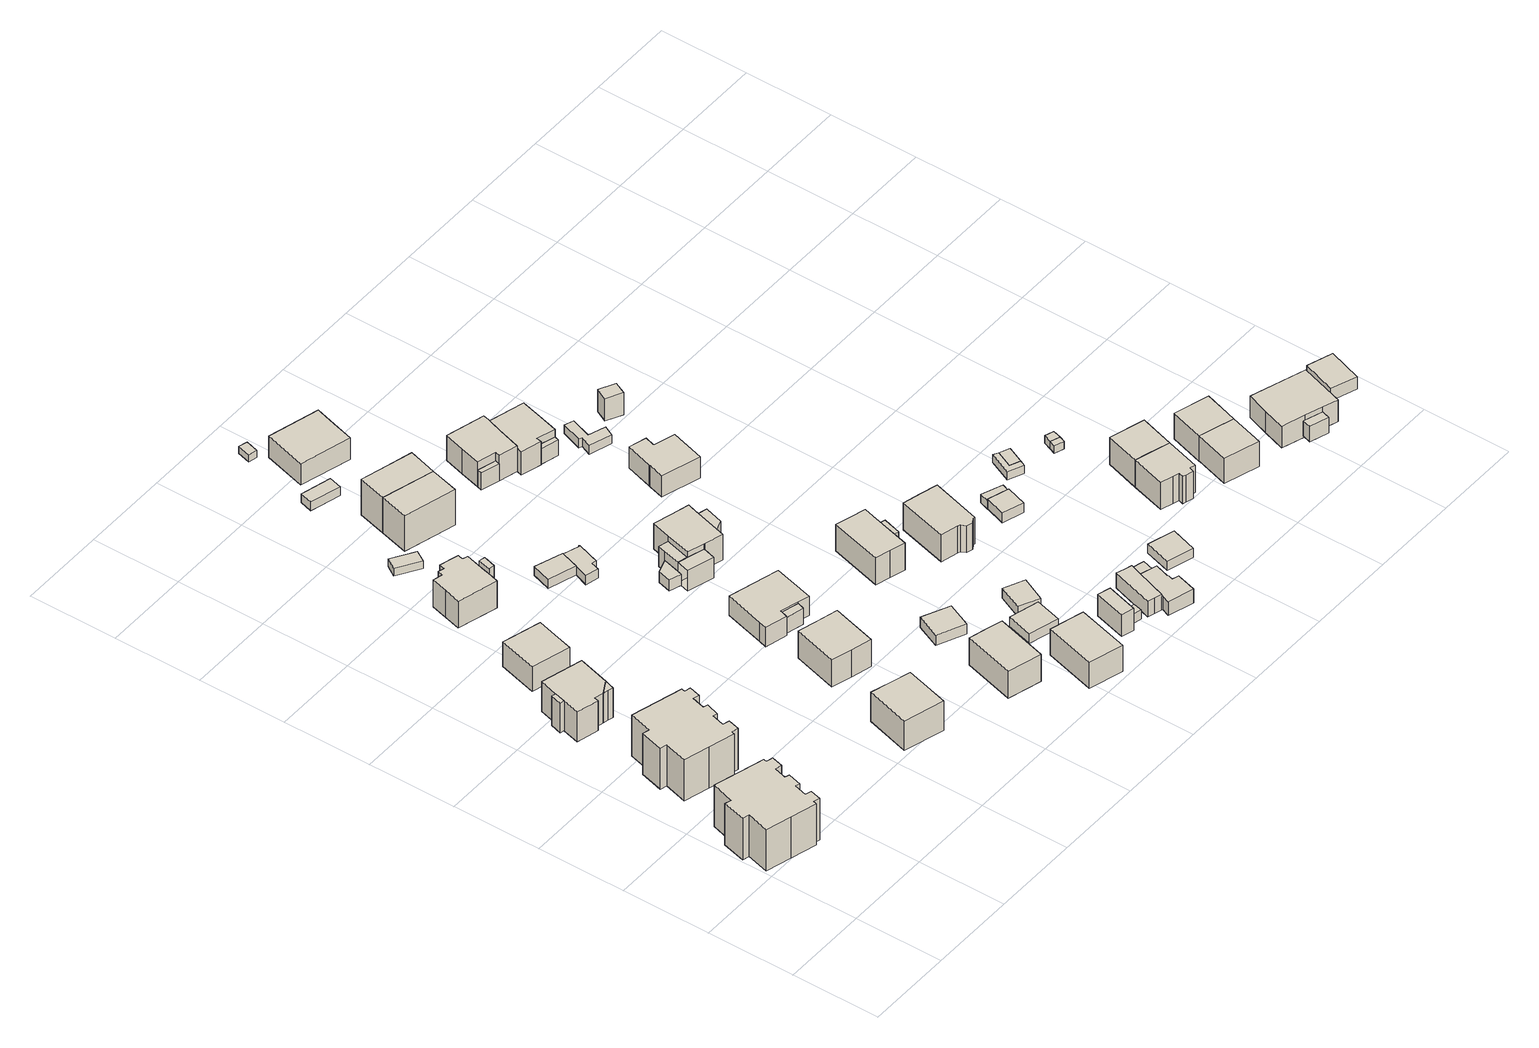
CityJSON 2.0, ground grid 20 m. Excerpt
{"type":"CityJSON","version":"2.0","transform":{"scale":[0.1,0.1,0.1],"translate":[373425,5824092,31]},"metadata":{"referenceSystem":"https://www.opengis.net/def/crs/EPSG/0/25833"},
"CityObjects":{
"building1":{"type":"Building","attributes":{"Gemeindeschluessel":"11000005","BezugspunktDach":"2200","function":"31001_1010","measuredHeight":12.79,"storeysAboveGround":2},"address":[{"country":"Germany","locality":"Berlin","thoroughfareNumber":"22","thoroughfareName":"Hamburger Straße"}],"geometry":[{"type":"Solid","lod":"1","boundaries":[[[[0,1,2,3,4,5,6,7,8,9,10,11,12,13,14,15,16,17,18,19,20,21]],[[22,23,24,25,26,27,28,29,30,31,32,33,34,35,36,37,38,39,40,41,42,43]],[[22,43,21,20]],[[23,22,20,19]],[[24,23,19,18]],[[25,24,18,17]],[[26,25,17,16]],[[27,26,16,15]],[[28,27,15,14]],[[29,28,14,13]],[[30,29,13,12]],[[31,30,12,11]],[[32,31,11,10]],[[33,32,10,9]],[[34,33,9,8]],[[35,34,8,7]],[[36,35,7,6]],[[37,36,6,5]],[[38,37,5,4]],[[39,38,4,3]],[[40,39,3,2]],[[41,40,2,1]],[[42,41,1,0]],[[43,42,0,21]]]]}]},
"building2":{"type":"Building","attributes":{"Gemeindeschluessel":"11000005","BezugspunktDach":"2200","function":"51009_1610","measuredHeight":7.51,"storeysAboveGround":0},"address":[{"country":"Germany","locality":"Berlin"}],"geometry":[{"type":"Solid","lod":"1","boundaries":[[[[44,45,46,47]],[[48,49,50,51]],[[48,51,47,46]],[[49,48,46,45]],[[50,49,45,44]],[[51,50,44,47]]]]}]},
"building3":{"type":"Building","attributes":{"Gemeindeschluessel":"11000005","BezugspunktDach":"2200","function":"31001_1010","measuredHeight":12.53,"storeysAboveGround":2},"address":[{"country":"Germany","locality":"Berlin","thoroughfareNumber":"24","thoroughfareName":"Hamburger Straße"}],"geometry":[{"type":"Solid","lod":"1","boundaries":[[[[52,53,54,55,56,57,58,59,60,61,62,63,64,65,66,67,68,69,70,71,72,73]],[[74,75,76,77,78,79,80,81,82,83,84,85,86,87,88,89,90,91,92,93,94,95]],[[74,95,73,72]],[[75,74,72,71]],[[76,75,71,70]],[[77,76,70,69]],[[78,77,69,68]],[[79,78,68,67]],[[80,79,67,66]],[[81,80,66,65]],[[82,81,65,64]],[[83,82,64,63]],[[84,83,63,62]],[[85,84,62,61]],[[86,85,61,60]],[[87,86,60,59]],[[88,87,59,58]],[[89,88,58,57]],[[90,89,57,56]],[[91,90,56,55]],[[92,91,55,54]],[[93,92,54,53]],[[94,93,53,52]],[[95,94,52,73]]]]}]},
"building4":{"type":"Building","attributes":{"Gemeindeschluessel":"11000005","BezugspunktDach":"2200","function":"31001_1010","measuredHeight":7.57,"storeysAboveGround":1},"address":[{"country":"Germany","locality":"Berlin","thoroughfareNumber":"26","thoroughfareName":"Hamburger Straße"}],"geometry":[{"type":"Solid","lod":"1","boundaries":[[[[96,97,98,99,100,101,45,44,102]],[[103,104,105,106,107,108,109,110,111]],[[103,111,102,44]],[[104,103,44,45]],[[105,104,45,101]],[[106,105,101,100]],[[107,106,100,99]],[[108,107,99,98]],[[109,108,98,97]],[[110,109,97,96]],[[111,110,96,102]]]]}]},
"building5":{"type":"Building","attributes":{"Gemeindeschluessel":"11000005","BezugspunktDach":"2200","function":"51009_1610","measuredHeight":7.44,"storeysAboveGround":0},"address":[{"country":"Germany","locality":"Berlin"}],"geometry":[{"type":"Solid","lod":"1","boundaries":[[[[112,113,114,99,98]],[[115,116,117,118,119]],[[115,119,98,99]],[[116,115,99,114]],[[117,116,114,113]],[[118,117,113,112]],[[119,118,112,98]]]]}]},
"building6":{"type":"Building","attributes":{"Gemeindeschluessel":"11000005","BezugspunktDach":"2200","function":"31001_1010","measuredHeight":7.22,"storeysAboveGround":1},"address":[{"country":"Germany","locality":"Berlin","thoroughfareNumber":"28","thoroughfareName":"Hamburger Straße"}],"geometry":[{"type":"Solid","lod":"1","boundaries":[[[[120,121,122,123,124]],[[125,126,127,128,129]],[[125,129,124,123]],[[126,125,123,122]],[[127,126,122,121]],[[128,127,121,120]],[[129,128,120,124]]]]}]},
"building7":{"type":"Building","attributes":{"Gemeindeschluessel":"11000005","BezugspunktDach":"2200","function":"31001_1010","measuredHeight":8.99,"storeysAboveGround":1},"address":[{"country":"Germany","locality":"Berlin","thoroughfareNumber":"24A","thoroughfareName":"Hamburger Straße"}],"geometry":[{"type":"Solid","lod":"1","boundaries":[[[[130,131,132,133,134]],[[135,136,137,138,139]],[[135,139,134,133]],[[136,135,133,132]],[[137,136,132,131]],[[138,137,131,130]],[[139,138,130,134]]]]}]},
"building8":{"type":"Building","attributes":{"Gemeindeschluessel":"11000005","BezugspunktDach":"2200","function":"31001_1010","measuredHeight":9.66,"storeysAboveGround":1},"address":[{"country":"Germany","locality":"Berlin","thoroughfareNumber":"28A","thoroughfareName":"Hamburger Straße"}],"geometry":[{"type":"Solid","lod":"1","boundaries":[[[[140,141,142,143,144,145,146,147,148,149,150,151,152,153]],[[154,155,156,157,158,159,160,161,162,163,164,165,166,167]],[[154,167,153,152]],[[155,154,152,151]],[[156,155,151,150]],[[157,156,150,149]],[[158,157,149,148]],[[159,158,148,147]],[[160,159,147,146]],[[161,160,146,145]],[[162,161,145,144]],[[163,162,144,143]],[[164,163,143,142]],[[165,164,142,141]],[[166,165,141,140]],[[167,166,140,153]]]]}]},
"building9":{"type":"Building","attributes":{"Gemeindeschluessel":"11000005","BezugspunktDach":"2200","function":"51009_1610","measuredHeight":3,"storeysAboveGround":0},"address":[{"country":"Germany","locality":"Berlin"}],"geometry":[{"type":"Solid","lod":"1","boundaries":[[[[168,169,170,171]],[[172,173,174,175]],[[172,175,171,170]],[[173,172,170,169]],[[174,173,169,168]],[[175,174,168,171]]]]}]},
"building10":{"type":"Building","attributes":{"Gemeindeschluessel":"11000005","BezugspunktDach":"2200","function":"51009_1610","measuredHeight":8.08,"storeysAboveGround":0},"address":[{"country":"Germany","locality":"Berlin"}],"geometry":[{"type":"Solid","lod":"1","boundaries":[[[[176,177,178,179]],[[163,180,181,165]],[[163,165,179,178]],[[180,163,178,177]],[[181,180,177,176]],[[165,181,176,179]]]]}]},
"building11":{"type":"Building","attributes":{"Gemeindeschluessel":"11000005","BezugspunktDach":"2200","function":"31001_2463","measuredHeight":1.91,"storeysAboveGround":1},"address":[{"country":"Germany","locality":"Berlin","thoroughfareNumber":"30 (1)","thoroughfareName":"Hamburger Straße"}],"geometry":[{"type":"Solid","lod":"1","boundaries":[[[[182,183,184,185]],[[186,187,188,189]],[[186,189,185,184]],[[187,186,184,183]],[[188,187,183,182]],[[189,188,182,185]]]]}]},
"building12":{"type":"Building","attributes":{"Gemeindeschluessel":"11000005","BezugspunktDach":"2200","function":"31001_1010","measuredHeight":8.58,"storeysAboveGround":1},"address":[{"country":"Germany","locality":"Berlin","thoroughfareNumber":"24B","thoroughfareName":"Hamburger Straße"}],"geometry":[{"type":"Solid","lod":"1","boundaries":[[[[190,191,192,193,194,195]],[[196,197,198,199,200,201]],[[196,201,195,194]],[[197,196,194,193]],[[198,197,193,192]],[[199,198,192,191]],[[200,199,191,190]],[[201,200,190,195]]]]}]},
"building13":{"type":"Building","attributes":{"Gemeindeschluessel":"11000005","BezugspunktDach":"2200","function":"31001_2463","measuredHeight":2.34,"storeysAboveGround":1},"address":[{"country":"Germany","locality":"Berlin","thoroughfareNumber":"28A (1)","thoroughfareName":"Hamburger Straße"}],"geometry":[{"type":"Solid","lod":"1","boundaries":[[[[202,203,204,205,206]],[[207,208,209,210,211]],[[207,211,206,205]],[[208,207,205,204]],[[209,208,204,203]],[[210,209,203,202]],[[211,210,202,206]]]]}]},
"building14":{"type":"Building","attributes":{"Gemeindeschluessel":"11000005","BezugspunktDach":"2200","function":"51009_1610","measuredHeight":4.01,"storeysAboveGround":0},"address":[{"country":"Germany","locality":"Berlin"}],"geometry":[{"type":"Solid","lod":"1","boundaries":[[[[212,213,214,215,216,217]],[[218,219,220,221,222,223]],[[218,223,217,216]],[[219,218,216,215]],[[220,219,215,214]],[[221,220,214,213]],[[222,221,213,212]],[[223,222,212,217]]]]}]},
"building15":{"type":"Building","attributes":{"Gemeindeschluessel":"11000005","BezugspunktDach":"2200","function":"31001_1010","measuredHeight":6.61,"storeysAboveGround":1},"address":[{"country":"Germany","locality":"Berlin","thoroughfareNumber":"26A","thoroughfareName":"Hamburger Straße"}],"geometry":[{"type":"Solid","lod":"1","boundaries":[[[[224,225,226,227,228,229,230,231,232]],[[233,234,235,236,237,238,239,240,241]],[[233,241,232,231]],[[234,233,231,230]],[[235,234,230,229]],[[236,235,229,228]],[[237,236,228,227]],[[238,237,227,226]],[[239,238,226,225]],[[240,239,225,224]],[[241,240,224,232]]]]}]},
"building16":{"type":"Building","attributes":{"Gemeindeschluessel":"11000005","BezugspunktDach":"2200","function":"31001_1010","measuredHeight":8.29,"storeysAboveGround":1},"address":[{"country":"Germany","locality":"Berlin","thoroughfareNumber":"36C","thoroughfareName":"Albrechtshofer Weg"}],"geometry":[{"type":"Solid","lod":"1","boundaries":[[[[242,243,244,245,246]],[[247,248,249,250,251]],[[247,251,246,245]],[[248,247,245,244]],[[249,248,244,243]],[[250,249,243,242]],[[251,250,242,246]]]]}]},
"building17":{"type":"Building","attributes":{"Gemeindeschluessel":"11000005","BezugspunktDach":"2200","function":"31001_2463","measuredHeight":2.38,"storeysAboveGround":1},"address":[{"country":"Germany","locality":"Berlin","thoroughfareNumber":"28B (1)","thoroughfareName":"Hamburger Straße"}],"geometry":[{"type":"Solid","lod":"1","boundaries":[[[[252,253,254,255,256,257,203,202,258]],[[210,209,259,260,261,262,263,264,265]],[[210,265,258,202]],[[209,210,202,203]],[[259,209,203,257]],[[260,259,257,256]],[[261,260,256,255]],[[262,261,255,254]],[[263,262,254,253]],[[264,263,253,252]],[[265,264,252,258]]]]}]},
"building18":{"type":"Building","attributes":{"Gemeindeschluessel":"11000005","BezugspunktDach":"2200","function":"31001_1010","measuredHeight":12.95,"storeysAboveGround":1},"address":[{"country":"Germany","locality":"Berlin","thoroughfareNumber":"30","thoroughfareName":"Hamburger Straße"}],"geometry":[{"type":"Solid","lod":"1","boundaries":[[[[266,267,268,269,270]],[[271,272,273,274,275]],[[271,275,270,269]],[[272,271,269,268]],[[273,272,268,267]],[[274,273,267,266]],[[275,274,266,270]]]]}]},
"building19":{"type":"Building","attributes":{"Gemeindeschluessel":"11000005","BezugspunktDach":"2200","function":"31001_2463","measuredHeight":2.3,"storeysAboveGround":1},"address":[{"country":"Germany","locality":"Berlin","thoroughfareNumber":"30A (1)","thoroughfareName":"Hamburger Straße"}],"geometry":[{"type":"Solid","lod":"1","boundaries":[[[[276,277,278,279]],[[280,281,282,283]],[[280,283,279,278]],[[281,280,278,277]],[[282,281,277,276]],[[283,282,276,279]]]]}]},
"building20":{"type":"Building","attributes":{"Gemeindeschluessel":"11000005","BezugspunktDach":"2200","function":"31001_1010","measuredHeight":12.94,"storeysAboveGround":1},"address":[{"country":"Germany","locality":"Berlin","thoroughfareNumber":"30A","thoroughfareName":"Hamburger Straße"}],"geometry":[{"type":"Solid","lod":"1","boundaries":[[[[267,284,285,286,269]],[[287,288,289,273,271]],[[287,271,269,286]],[[288,287,286,285]],[[289,288,285,284]],[[273,289,284,267]],[[271,273,267,269]]]]}]},
"building21":{"type":"Building","attributes":{"Gemeindeschluessel":"11000005","BezugspunktDach":"2200","function":"51009_1611","measuredHeight":2.53,"storeysAboveGround":0},"address":[{"country":"Germany","locality":"Berlin"}],"geometry":[{"type":"Solid","lod":"1","boundaries":[[[[290,291,292,293]],[[294,295,296,297]],[[294,297,293,292]],[[295,294,292,291]],[[296,295,291,290]],[[297,296,290,293]]]]}]},
"building22":{"type":"Building","attributes":{"Gemeindeschluessel":"11000005","BezugspunktDach":"2200","function":"31001_1010","measuredHeight":8.36,"storeysAboveGround":1},"address":[{"country":"Germany","locality":"Berlin","thoroughfareNumber":"36","thoroughfareName":"Albrechtshofer Weg"}],"geometry":[{"type":"Solid","lod":"1","boundaries":[[[[298,299,300,301,302]],[[303,304,305,306,307]],[[303,307,302,301]],[[304,303,301,300]],[[305,304,300,299]],[[306,305,299,298]],[[307,306,298,302]]]]}]},
"building23":{"type":"Building","attributes":{"Gemeindeschluessel":"11000005","BezugspunktDach":"2200","function":"31001_1000","measuredHeight":1.73,"storeysAboveGround":1},"address":[{"country":"Germany","locality":"Berlin","thoroughfareNumber":"32 (1)","thoroughfareName":"Hamburger Straße"}],"geometry":[{"type":"Solid","lod":"1","boundaries":[[[[308,309,310,311]],[[312,313,314,315]],[[312,315,311,310]],[[313,312,310,309]],[[314,313,309,308]],[[315,314,308,311]]]]}]},
"building24":{"type":"Building","attributes":{"Gemeindeschluessel":"11000005","function":"31001_1010"},"address":[{"country":"Germany","locality":"Berlin","thoroughfareNumber":"28B","thoroughfareName":"Hamburger Straße"}],"children":["building24-1","building24-2","building24-3","building24-4","building24-5"]},
"building24-1":{"type":"BuildingPart","attributes":{"BezugspunktDach":"2200","measuredHeight":7.76,"storeysAboveGround":1},"parents":["building24"],"geometry":[{"type":"MultiSurface","lod":"1","boundaries":[[[316,317,318,319,320,321,322,323,324,325]],[[326,327,328,329,330,331,332,333,334,335]],[[336,337,335,325,324]],[[327,326,324,323]],[[328,327,323,322]],[[329,328,322,321]],[[330,329,321,320]],[[338,339,330,320,319]],[[332,331,319,318]],[[333,332,318,317]],[[334,333,317,316]],[[340,341,334,316,325]],[[326,335,337,336]],[[331,330,339,338]],[[335,334,341,340]]]}]},
"building24-2":{"type":"BuildingPart","attributes":{"BezugspunktDach":"2200","measuredHeight":3.69,"storeysAboveGround":1},"parents":["building24"],"geometry":[{"type":"MultiSurface","lod":"1","boundaries":[[[342,343,344,345]],[[346,347,348,349]],[[346,349,345,344]],[[347,346,344,343]],[[347,350,351]],[[349,348,342,345]],[[343,352,350,347]],[[351,350,352,342,348]]]}]},
"building24-3":{"type":"BuildingPart","attributes":{"BezugspunktDach":"2200","measuredHeight":5.09,"storeysAboveGround":1},"parents":["building24"],"geometry":[{"type":"MultiSurface","lod":"1","boundaries":[[[337,336,353,354,355]],[[347,356,326,335,350]],[[343,352,355,354]],[[356,347,354,353]],[[326,356,353,336]],[[347,350,352,343]],[[335,326,336,337]],[[350,335,337,355]]]}]},
"building24-4":{"type":"BuildingPart","attributes":{"BezugspunktDach":"2200","measuredHeight":6.74,"storeysAboveGround":1},"parents":["building24"],"geometry":[{"type":"MultiSurface","lod":"1","boundaries":[[[357,341,358,359,360]],[[348,350,334,361,362]],[[358,340,337,355,350]],[[361,334,341,357]],[[362,361,357,360]],[[363,334,364,335,340,341]],[[335,350,355,337]]]}]},
"building24-5":{"type":"BuildingPart","attributes":{"BezugspunktDach":"2200","measuredHeight":5.09,"storeysAboveGround":1},"parents":["building24"],"geometry":[{"type":"Solid","lod":"1","boundaries":[[[[365,366,339,338]],[[330,367,368,331]],[[367,330,339,366]],[[368,367,366,365]],[[331,368,365,338]],[[330,331,338,339]]]]}]},
"building25":{"type":"Building","attributes":{"Gemeindeschluessel":"11000005","BezugspunktDach":"2200","function":"31001_1010","measuredHeight":7.44,"storeysAboveGround":1},"address":[{"country":"Germany","locality":"Berlin","thoroughfareNumber":"32","thoroughfareName":"Hamburger Straße"}],"geometry":[{"type":"Solid","lod":"1","boundaries":[[[[369,370,371,372,373]],[[374,375,376,377,378]],[[374,378,373,372]],[[375,374,372,371]],[[376,375,371,370]],[[377,376,370,369]],[[378,377,369,373]]]]}]},
"building26":{"type":"Building","attributes":{"Gemeindeschluessel":"11000005","BezugspunktDach":"2200","function":"51009_1611","measuredHeight":2.44,"storeysAboveGround":0},"address":[{"country":"Germany","locality":"Berlin"}],"geometry":[{"type":"Solid","lod":"1","boundaries":[[[[379,380,381,382]],[[383,384,385,386]],[[383,386,382,381]],[[384,383,381,380]],[[385,384,380,379]],[[386,385,379,382]]]]}]},
"building27":{"type":"Building","attributes":{"Gemeindeschluessel":"11000005","BezugspunktDach":"2200","function":"51009_1610","measuredHeight":4.28,"storeysAboveGround":0},"address":[{"country":"Germany","locality":"Berlin"}],"geometry":[{"type":"Solid","lod":"1","boundaries":[[[[387,388,389,390]],[[391,392,393,394]],[[391,394,390,389]],[[392,391,389,388]],[[393,392,388,387]],[[394,393,387,390]]]]}]},
"building28":{"type":"Building","attributes":{"Gemeindeschluessel":"11000005","BezugspunktDach":"2200","function":"51009_1611","measuredHeight":2.51,"storeysAboveGround":0},"address":[{"country":"Germany","locality":"Berlin"}],"geometry":[{"type":"Solid","lod":"1","boundaries":[[[[395,396,397,398]],[[399,400,401,402]],[[399,402,398,397]],[[400,399,397,396]],[[401,400,396,395]],[[402,401,395,398]]]]}]},
"building29":{"type":"Building","attributes":{"Gemeindeschluessel":"11000005","BezugspunktDach":"2200","function":"31001_1000","measuredHeight":5.54,"storeysAboveGround":1},"address":[{"country":"Germany","locality":"Berlin","thoroughfareNumber":"34 (4)","thoroughfareName":"Albrechtshofer Weg"}],"geometry":[{"type":"Solid","lod":"1","boundaries":[[[[403,404,405,406]],[[407,408,409,410]],[[407,410,406,405]],[[408,407,405,404]],[[409,408,404,403]],[[410,409,403,406]]]]}]},
"building30":{"type":"Building","attributes":{"Gemeindeschluessel":"11000005","BezugspunktDach":"2200","function":"31001_1010","measuredHeight":8.6,"storeysAboveGround":1},"address":[{"country":"Germany","locality":"Berlin","thoroughfareNumber":"36B","thoroughfareName":"Albrechtshofer Weg"}],"geometry":[{"type":"Solid","lod":"1","boundaries":[[[[411,412,413,414,415,416,417,418]],[[419,420,421,422,423,424,425,426]],[[419,426,418,417]],[[420,419,417,416]],[[421,420,416,415]],[[422,421,415,414]],[[423,422,414,413]],[[424,423,413,412]],[[425,424,412,411]],[[426,425,411,418]]]]}]},
"building31":{"type":"Building","attributes":{"Gemeindeschluessel":"11000005","BezugspunktDach":"2200","function":"31001_1010","measuredHeight":8.18,"storeysAboveGround":1},"address":[{"country":"Germany","locality":"Berlin","thoroughfareNumber":"30C","thoroughfareName":"Hamburger Straße"}],"geometry":[{"type":"Solid","lod":"1","boundaries":[[[[427,428,429,430,431,432,433,434,435]],[[436,437,438,439,440,441,393,392,391]],[[436,391,435,434]],[[437,436,434,433]],[[438,437,433,432]],[[439,438,432,431]],[[440,439,431,430]],[[441,440,430,429]],[[393,441,429,428]],[[392,393,428,427]],[[391,392,427,435]]]]}]},
"building32":{"type":"Building","attributes":{"Gemeindeschluessel":"11000005","BezugspunktDach":"2200","function":"31001_1000","measuredHeight":2.27,"storeysAboveGround":1},"address":[{"country":"Germany","locality":"Berlin","thoroughfareNumber":"34 (5)","thoroughfareName":"Albrechtshofer Weg"}],"geometry":[{"type":"Solid","lod":"1","boundaries":[[[[442,443,444,445]],[[446,447,448,449]],[[446,449,445,444]],[[447,446,444,443]],[[448,447,443,442]],[[449,448,442,445]]]]}]},
"building33":{"type":"Building","attributes":{"Gemeindeschluessel":"11000005","BezugspunktDach":"2200","function":"51009_1610","measuredHeight":4.68,"storeysAboveGround":0},"address":[{"country":"Germany","locality":"Berlin"}],"geometry":[{"type":"Solid","lod":"1","boundaries":[[[[450,451,452,453]],[[454,455,456,457]],[[454,457,453,452]],[[455,454,452,451]],[[456,455,451,450]],[[457,456,450,453]]]]}]},
"building34":{"type":"Building","attributes":{"Gemeindeschluessel":"11000005","BezugspunktDach":"2200","function":"51009_1610","measuredHeight":3.91,"storeysAboveGround":0},"address":[{"country":"Germany","locality":"Berlin"}],"geometry":[{"type":"Solid","lod":"1","boundaries":[[[[458,459,460,461]],[[462,463,464,465]],[[462,465,461,460]],[[463,462,460,459]],[[464,463,459,458]],[[465,464,458,461]]]]}]},
"building35":{"type":"Building","attributes":{"Gemeindeschluessel":"11000005","BezugspunktDach":"2200","function":"31001_1010","measuredHeight":9.54,"storeysAboveGround":1},"address":[{"country":"Germany","locality":"Berlin","thoroughfareNumber":"30D","thoroughfareName":"Hamburger Straße"}],"geometry":[{"type":"Solid","lod":"1","boundaries":[[[[466,467,468,469,470,471,472,473,474]],[[441,475,439,476,477,478,479,480,481]],[[441,481,474,473]],[[475,441,473,472]],[[439,475,472,471]],[[476,439,471,470]],[[477,476,470,469]],[[478,477,469,468]],[[479,478,468,467]],[[480,479,467,466]],[[481,480,466,474]]]]}]},
"building36":{"type":"Building","attributes":{"Gemeindeschluessel":"11000005","function":"31001_1010"},"address":[{"country":"Germany","locality":"Berlin","thoroughfareNumber":"34","thoroughfareName":"Albrechtshofer Weg"}],"children":["building36-1","building36-2"]},
"building36-1":{"type":"BuildingPart","attributes":{"BezugspunktDach":"2200","measuredHeight":5.3,"storeysAboveGround":1},"parents":["building36"],"geometry":[{"type":"MultiSurface","lod":"1","boundaries":[[[482,483,484,485,486,487,488,489,490,491,492,493]],[[494,495,496,497,498,499,500,501,502,503,504,505]],[[494,505,493,492]],[[495,494,492,491]],[[498,497,489,488]],[[499,498,488,487]],[[500,499,487,486]],[[501,500,486,485]],[[502,501,485,484]],[[503,502,484,483]],[[504,503,483,482]],[[505,504,482,493]],[[496,495,506,491,490]],[[507,496,490,489,497]]]}]},
"building36-2":{"type":"BuildingPart","attributes":{"BezugspunktDach":"2200","measuredHeight":4.54,"storeysAboveGround":1},"parents":["building36"],"geometry":[{"type":"MultiSurface","lod":"1","boundaries":[[[508,509,510,511,512,513,514]],[[515,516,517,497,495,518,519]],[[515,519,514,513]],[[516,515,513,512]],[[517,516,512,511]],[[497,517,511,510]],[[491,490,489,510,509]],[[518,495,509,508]],[[519,518,508,514]],[[495,520,496,490,491]],[[497,489,490,496]]]}]},
"building37":{"type":"Building","attributes":{"Gemeindeschluessel":"11000005","BezugspunktDach":"2200","function":"31001_1010","measuredHeight":8.63,"storeysAboveGround":1},"address":[{"country":"Germany","locality":"Berlin","thoroughfareNumber":"30B","thoroughfareName":"Hamburger Straße"}],"geometry":[{"type":"Solid","lod":"1","boundaries":[[[[521,522,523,524,525,526,527,528,529]],[[530,531,532,533,534,535,536,537,538]],[[530,538,529,528]],[[531,530,528,527]],[[532,531,527,526]],[[533,532,526,525]],[[534,533,525,524]],[[535,534,524,523]],[[536,535,523,522]],[[537,536,522,521]],[[538,537,521,529]]]]}]},
"building38":{"type":"Building","attributes":{"Gemeindeschluessel":"11000005","BezugspunktDach":"2200","function":"31001_1010","measuredHeight":7.69,"storeysAboveGround":1},"address":[{"country":"Germany","locality":"Berlin","thoroughfareNumber":"36A","thoroughfareName":"Albrechtshofer Weg"}],"geometry":[{"type":"Solid","lod":"1","boundaries":[[[[539,540,541,542,543,544,545,546,547,548]],[[549,550,551,552,553,554,555,556,557,558]],[[549,558,548,547]],[[550,549,547,546]],[[551,550,546,545]],[[552,551,545,544]],[[553,552,544,543]],[[554,553,543,542]],[[555,554,542,541]],[[556,555,541,540]],[[557,556,540,539]],[[558,557,539,548]]]]}]},
"building39":{"type":"Building","attributes":{"Gemeindeschluessel":"11000005","BezugspunktDach":"2200","function":"31001_1000","measuredHeight":2.82,"storeysAboveGround":1},"address":[{"country":"Germany","locality":"Berlin","thoroughfareNumber":"34 (7)","thoroughfareName":"Albrechtshofer Weg"}],"geometry":[{"type":"Solid","lod":"1","boundaries":[[[[559,560,561,562]],[[563,564,565,566]],[[563,566,562,561]],[[564,563,561,560]],[[565,564,560,559]],[[566,565,559,562]]]]}]},
"building40":{"type":"Building","attributes":{"Gemeindeschluessel":"11000005","BezugspunktDach":"2200","function":"31001_1000","measuredHeight":2.21,"storeysAboveGround":1},"address":[{"country":"Germany","locality":"Berlin","thoroughfareNumber":"32B (1)","thoroughfareName":"Hamburger Straße"}],"geometry":[{"type":"Solid","lod":"1","boundaries":[[[[567,568,569,570,571,572,573,574]],[[575,576,577,578,579,580,581,582]],[[575,582,574,573]],[[576,575,573,572]],[[577,576,572,571]],[[578,577,571,570]],[[579,578,570,569]],[[580,579,569,568]],[[581,580,568,567]],[[582,581,567,574]]]]}]},
"building41":{"type":"Building","attributes":{"Gemeindeschluessel":"11000005","BezugspunktDach":"2200","function":"51009_1611","measuredHeight":2.35,"storeysAboveGround":0},"address":[{"country":"Germany","locality":"Berlin"}],"geometry":[{"type":"Solid","lod":"1","boundaries":[[[[583,584,585,586]],[[587,588,589,590]],[[587,590,586,585]],[[588,587,585,584]],[[589,588,584,583]],[[590,589,583,586]]]]}]},
"building42":{"type":"Building","attributes":{"Gemeindeschluessel":"11000005","BezugspunktDach":"2200","function":"31001_1000","measuredHeight":2.84,"storeysAboveGround":1},"address":[{"country":"Germany","locality":"Berlin","thoroughfareNumber":"34 (1)","thoroughfareName":"Albrechtshofer Weg"}],"geometry":[{"type":"Solid","lod":"1","boundaries":[[[[591,592,593,594]],[[595,596,597,598]],[[595,598,594,593]],[[596,595,593,592]],[[597,596,592,591]],[[598,597,591,594]]]]}]},
"building43":{"type":"Building","attributes":{"Gemeindeschluessel":"11000005","BezugspunktDach":"2200","function":"31001_1000","measuredHeight":5.63,"storeysAboveGround":1},"address":[{"country":"Germany","locality":"Berlin","thoroughfareNumber":"32B (2)","thoroughfareName":"Hamburger Straße"}],"geometry":[{"type":"Solid","lod":"1","boundaries":[[[[599,600,601,602]],[[603,604,605,606]],[[603,606,602,601]],[[604,603,601,600]],[[605,604,600,599]],[[606,605,599,602]]]]}]},
"building44":{"type":"Building","attributes":{"Gemeindeschluessel":"11000005","BezugspunktDach":"2200","function":"51009_1610","measuredHeight":2.42,"storeysAboveGround":0},"address":[{"country":"Germany","locality":"Berlin"}],"geometry":[{"type":"Solid","lod":"1","boundaries":[[[[607,608,609,610]],[[611,612,613,614]],[[611,614,610,609]],[[612,611,609,608]],[[613,612,608,607]],[[614,613,607,610]]]]}]},
"building45":{"type":"Building","attributes":{"Gemeindeschluessel":"11000005","BezugspunktDach":"2200","function":"51009_1610","measuredHeight":2.08,"storeysAboveGround":0},"address":[{"country":"Germany","locality":"Berlin"}],"geometry":[{"type":"Solid","lod":"1","boundaries":[[[[615,616,617,618,619,620]],[[621,622,623,624,625,626]],[[621,626,620,619]],[[622,621,619,618]],[[623,622,618,617]],[[624,623,617,616]],[[625,624,616,615]],[[626,625,615,620]]]]}]},
"building46":{"type":"Building","attributes":{"Gemeindeschluessel":"11000005","BezugspunktDach":"2200","function":"31001_1000","measuredHeight":2.05,"storeysAboveGround":1},"address":[{"country":"Germany","locality":"Berlin","thoroughfareNumber":"34 (2)","thoroughfareName":"Albrechtshofer Weg"}],"geometry":[{"type":"Solid","lod":"1","boundaries":[[[[616,627,618,617]],[[622,628,624,623]],[[622,623,617,618]],[[628,622,618,627]],[[624,628,627,616]],[[623,624,616,617]]]]}]},
"building47":{"type":"Building","attributes":{"Gemeindeschluessel":"11000005","BezugspunktDach":"2200","function":"31001_1010","measuredHeight":8.65,"storeysAboveGround":1},"address":[{"country":"Germany","locality":"Berlin","thoroughfareNumber":"32E","thoroughfareName":"Albrechtshofer Weg"}],"geometry":[{"type":"Solid","lod":"1","boundaries":[[[[629,630,631,632,633,634,635,636,637,638,639,640]],[[641,642,643,644,645,646,647,648,649,650,651,652]],[[641,652,640,639]],[[642,641,639,638]],[[643,642,638,637]],[[644,643,637,636]],[[645,644,636,635]],[[646,645,635,634]],[[647,646,634,633]],[[648,647,633,632]],[[649,648,632,631]],[[650,649,631,630]],[[651,650,630,629]],[[652,651,629,640]]]]}]},
"building48":{"type":"Building","attributes":{"Gemeindeschluessel":"11000005","BezugspunktDach":"2200","function":"51009_1610","measuredHeight":1.89,"storeysAboveGround":0},"address":[{"country":"Germany","locality":"Berlin"}],"geometry":[{"type":"Solid","lod":"1","boundaries":[[[[653,654,655,656]],[[657,658,659,660]],[[657,660,656,655]],[[658,657,655,654]],[[659,658,654,653]],[[660,659,653,656]]]]}]},
"building49":{"type":"Building","attributes":{"Gemeindeschluessel":"11000005","BezugspunktDach":"2200","function":"31001_1010","measuredHeight":8.65,"storeysAboveGround":1},"address":[{"country":"Germany","locality":"Berlin","thoroughfareNumber":"32D","thoroughfareName":"Albrechtshofer Weg"}],"geometry":[{"type":"Solid","lod":"1","boundaries":[[[[636,661,662,639]],[[663,664,644,641]],[[663,641,639,662]],[[664,663,662,661]],[[644,664,661,636]],[[641,644,636,639]]]]}]},
"building50":{"type":"Building","attributes":{"Gemeindeschluessel":"11000005","BezugspunktDach":"2200","function":"31001_1000","measuredHeight":1.9,"storeysAboveGround":1},"address":[{"country":"Germany","locality":"Berlin","thoroughfareNumber":"34 (6)","thoroughfareName":"Albrechtshofer Weg"}],"geometry":[{"type":"Solid","lod":"1","boundaries":[[[[654,665,666,655]],[[667,668,658,657]],[[667,657,655,666]],[[668,667,666,665]],[[658,668,665,654]],[[657,658,654,655]]]]}]},
"building51":{"type":"Building","attributes":{"Gemeindeschluessel":"11000005","BezugspunktDach":"2200","function":"31001_1010","measuredHeight":8.57,"storeysAboveGround":1},"address":[{"country":"Germany","locality":"Berlin","thoroughfareNumber":"32B","thoroughfareName":"Albrechtshofer Weg"}],"geometry":[{"type":"Solid","lod":"1","boundaries":[[[[669,670,671,672,673]],[[674,675,676,677,678]],[[674,678,673,672]],[[675,674,672,671]],[[676,675,671,670]],[[677,676,670,669]],[[678,677,669,673]]]]}]},
"building52":{"type":"Building","attributes":{"Gemeindeschluessel":"11000005","BezugspunktDach":"2200","function":"31001_1010","measuredHeight":8.61,"storeysAboveGround":1},"address":[{"country":"Germany","locality":"Berlin","thoroughfareNumber":"32C","thoroughfareName":"Albrechtshofer Weg"}],"geometry":[{"type":"Solid","lod":"1","boundaries":[[[[670,679,680,672]],[[681,682,683,684]],[[681,684,672,680]],[[682,681,680,679]],[[683,682,679,670]],[[684,683,670,672]]]]}]},
"building53":{"type":"Building","attributes":{"Gemeindeschluessel":"11000005","BezugspunktDach":"2200","function":"51009_1610","measuredHeight":3.93,"storeysAboveGround":0},"address":[{"country":"Germany","locality":"Berlin"}],"geometry":[{"type":"Solid","lod":"1","boundaries":[[[[685,686,687,688]],[[689,690,691,692]],[[689,692,688,687]],[[690,689,687,686]],[[691,690,686,685]],[[692,691,685,688]]]]}]},
"building54":{"type":"Building","attributes":{"Gemeindeschluessel":"11000005","BezugspunktDach":"2200","function":"31001_1010","measuredHeight":6.74,"storeysAboveGround":1},"address":[{"country":"Germany","locality":"Berlin","thoroughfareNumber":"30","thoroughfareName":"Albrechtshofer Weg"}],"geometry":[{"type":"Solid","lod":"1","boundaries":[[[[693,694,695,696,697,698,699]],[[700,701,702,703,704,705,706]],[[700,706,699,698]],[[701,700,698,697]],[[702,701,697,696]],[[703,702,696,695]],[[704,703,695,694]],[[705,704,694,693]],[[706,705,693,699]]]]}]},
"building55":{"type":"Building","attributes":{"Gemeindeschluessel":"11000005","BezugspunktDach":"2200","function":"31001_2463","measuredHeight":3.15,"storeysAboveGround":1},"address":[{"country":"Germany","locality":"Berlin","thoroughfareNumber":"30 (1)","thoroughfareName":"Albrechtshofer Weg"}],"geometry":[{"type":"Solid","lod":"1","boundaries":[[[[707,708,709,710]],[[711,712,713,714]],[[711,714,710,709]],[[712,711,709,708]],[[713,712,708,707]],[[714,713,707,710]]]]}]}
},
"vertices":[
[21,268,108],[7,217,108],[65,201,108],[123,185,108],[125,193,108],[139,189,108],[146,214,108],[132,218,108],[140,247,108],[150,244,108],[158,275,108],[148,278,108],[156,307,108],[171,303,108],[178,329,108],[163,333,108],[165,340,108],[107,356,108],[50,372,108],[35,320,108],[20,324,108],[6,272,108],[20,324,3],[35,320,3],[50,372,3],[107,356,3],[165,340,3],[163,333,3],[178,329,3],[171,303,3],[156,307,3],[148,278,3],[158,275,3],[150,244,3],[140,247,3],[132,218,3],[146,214,3],[139,189,3],[125,193,3],[123,185,3],[65,201,3],[7,217,3],[21,268,3],[6,272,3],
[85,752,93],[92,777,93],[83,780,93],[75,754,93],[83,780,18],[92,777,18],[85,752,18],[75,754,18],
[87,511,109],[72,459,109],[130,443,109],[188,427,109],[190,435,109],[205,431,109],[212,457,109],[197,461,109],[205,490,109],[215,487,109],[224,517,109],[214,520,109],[222,550,109],[236,546,109],[243,572,109],[229,575,109],[231,583,109],[173,599,109],[115,615,109],[101,563,109],[86,567,109],[72,515,109],[86,567,5],[101,563,5],[115,615,5],[173,599,5],[231,583,5],[229,575,5],[243,572,5],[236,546,5],[222,550,5],[214,520,5],[224,517,5],[215,487,5],[205,490,5],[197,461,5],[212,457,5],[205,431,5],[190,435,5],[188,427,5],[130,443,5],[72,459,5],[87,511,5],[72,515,5],
[124,701,93],[126,711,93],[147,706,93],[177,723,93],[197,794,93],[104,819,93],[75,714,93],[85,752,17],[92,777,17],[104,819,17],[197,794,17],[177,723,17],[147,706,17],[126,711,17],[124,701,17],[75,714,17],
[159,703,93],[170,700,93],[174,712,93],[177,723,18],[174,712,18],[170,700,18],[159,703,18],[147,706,18],
[230,847,74],[242,891,74],[254,934,74],[167,958,74],[143,871,74],[167,958,12],[254,934,12],[242,891,12],[230,847,12],[143,871,12],
[523,182,83],[551,282,83],[506,295,83],[461,308,83],[432,208,83],[461,308,9],[506,295,9],[551,282,9],[523,182,9],[432,208,9],
[291,1064,83],[298,1088,83],[301,1102,83],[305,1117,83],[314,1150,83],[302,1154,83],[305,1166,83],[263,1178,83],[260,1165,83],[246,1169,83],[243,1157,83],[221,1163,83],[211,1126,83],[201,1089,83],[211,1126,15],[221,1163,15],[243,1157,15],[246,1169,15],[260,1165,15],[263,1178,15],[305,1166,15],[302,1154,15],[314,1150,15],[305,1117,15],[301,1102,15],[298,1088,15],[291,1064,15],[201,1089,15],
[260,1165,46],[263,1178,46],[250,1181,46],[246,1169,46],[250,1181,16],[263,1178,16],[260,1165,16],[246,1169,16],
[311,1086,96],[319,1114,96],[305,1117,96],[298,1088,96],[319,1114,15],[311,1086,15],
[296,1242,35],[311,1267,35],[261,1299,35],[245,1274,35],[261,1299,16],[311,1267,16],[296,1242,16],[245,1274,16],
[535,409,83],[581,397,83],[609,498,83],[563,510,83],[518,522,83],[490,422,83],[518,522,14],[563,510,14],[609,498,14],[581,397,14],[535,409,14],[490,422,14],
[455,999,38],[468,1040,38],[469,1041,38],[407,1062,38],[393,1019,38],[407,1062,15],[469,1041,15],[468,1040,15],[455,999,15],[393,1019,15],
[598,570,57],[598,571,57],[599,571,57],[604,586,57],[563,597,57],[558,580,57],[563,597,17],[604,586,17],[599,571,17],[598,571,17],[598,570,17],[558,580,17],
[558,579,61],[558,580,61],[563,597,61],[604,586,61],[629,579,61],[653,670,61],[539,701,61],[514,610,61],[509,592,61],[514,610,12],[539,701,12],[653,670,12],[629,579,12],[604,586,12],[563,597,12],[558,580,12],[558,579,12],[509,592,12],
[741,115,81],[773,231,81],[735,242,81],[697,252,81],[665,136,81],[697,252,13],[735,242,13],[773,231,13],[741,115,13],[665,136,13],
[473,961,38],[479,980,38],[489,977,38],[506,1029,38],[504,1030,38],[503,1028,38],[444,968,38],[503,1028,15],[504,1030,15],[506,1029,15],[489,977,15],[479,980,15],[473,961,15],[444,968,15],
[432,1268,105],[449,1332,105],[391,1348,105],[332,1364,105],[315,1300,105],[332,1364,15],[391,1348,15],[449,1332,15],[432,1268,15],[315,1300,15],
[370,1493,36],[378,1522,36],[310,1540,36],[302,1512,36],[310,1540,14],[378,1522,14],[370,1493,14],[302,1512,14],
[467,1396,105],[408,1412,105],[349,1428,105],[349,1428,15],[408,1412,15],[467,1396,15],
[763,307,40],[787,361,40],[726,389,40],[702,335,40],[726,389,14],[787,361,14],[763,307,14],[702,335,14],
[856,8,79],[887,124,79],[849,135,79],[811,145,79],[779,29,79],[811,145,13],[849,135,13],[887,124,13],[856,8,13],[779,29,13],
[362,1684,32],[370,1713,32],[351,1718,32],[343,1689,32],[351,1718,14],[370,1713,14],[362,1684,14],[343,1689,14],
[614,816,78],[617,815,78],[657,804,78],[663,826,78],[680,888,78],[685,905,78],[644,916,78],[604,927,78],[592,884,78],[577,827,78],[592,884,13],[604,927,13],[644,916,13],[685,905,13],[680,888,13],[663,826,13],[657,804,13],[617,815,13],[614,816,13],[577,827,13],[592,884,64],[577,827,64],[663,826,64],[680,888,64],[577,827,65],[614,816,65],
[552,824,41],[565,872,41],[534,862,41],[526,832,41],[534,862,13],[565,872,13],[552,824,13],[526,832,13],[555,833,13],[554,830,13],[555,833,41],
[570,890,64],[565,872,64],[555,833,64],[570,890,13],
[606,787,65],[555,833,65],[552,824,65],[547,804,65],[606,787,13],[547,804,13],[614,816,52],[613,817,13],
[697,838,64],[709,880,64],[709,880,13],[697,838,13],
[464,1539,68],[477,1587,68],[491,1635,68],[376,1666,68],[349,1571,68],[376,1666,14],[491,1635,14],[477,1587,14],[464,1539,14],[349,1571,14],
[880,178,38],[896,237,38],[829,255,38],[813,196,38],[829,255,14],[896,237,14],[880,178,14],[813,196,14],
[584,1277,56],[587,1288,56],[546,1299,56],[543,1289,56],[546,1299,13],[587,1288,13],[584,1277,13],[543,1289,13],
[906,239,39],[931,293,39],[885,314,39],[861,260,39],[885,314,14],[931,293,14],[906,239,14],[861,260,14],
[960,59,70],[980,130,70],[952,138,70],[932,67,70],[952,138,15],[980,130,15],[960,59,15],[932,67,15],
[809,522,78],[843,512,78],[861,579,78],[866,598,78],[875,630,78],[841,639,78],[808,649,78],[776,531,78],[808,649,10],[841,639,10],[875,630,10],[866,598,10],[861,579,10],[843,512,10],[809,522,10],[776,531,10],
[587,1288,77],[584,1277,77],[626,1266,77],[643,1322,77],[654,1355,77],[657,1368,77],[571,1391,77],[558,1345,77],[546,1299,77],[558,1345,13],[571,1391,13],[657,1368,13],[654,1355,13],[643,1322,13],[626,1266,13],
[993,66,39],[998,87,39],[978,91,39],[973,71,39],[978,91,16],[998,87,16],[993,66,16],[973,71,16],
[876,552,62],[887,592,62],[866,598,62],[855,557,62],[866,598,15],[887,592,15],[876,552,15],[855,557,15],
[708,1230,53],[711,1240,53],[670,1252,53],[668,1241,53],[670,1252,14],[711,1240,14],[708,1230,14],[668,1241,14],
[668,1241,72],[670,1252,72],[711,1240,72],[724,1287,72],[736,1333,72],[654,1355,72],[640,1310,72],[626,1266,72],[622,1253,72],[640,1310,13],[736,1333,13],[724,1287,13],[711,1240,13],[670,1252,13],[668,1241,13],[622,1253,13],
[1090,15,50],[1103,60,50],[1089,64,50],[1089,65,50],[1092,75,50],[1091,78,50],[1101,110,50],[1062,122,50],[1047,77,50],[1038,51,50],[1040,50,50],[1032,32,50],[1040,50,15],[1038,51,15],[1047,77,15],[1062,122,15],[1101,110,15],[1091,78,15],[1092,75,15],[1089,65,15],[1089,64,15],[1103,60,15],[1090,15,15],[1032,32,15],[1038,51,30],[1060,117,15],
[1022,56,54],[1038,51,54],[1062,122,54],[1070,146,54],[1053,151,54],[1036,157,54],[1006,61,54],[1036,157,15],[1053,151,15],[1070,146,15],[1022,56,15],[1006,61,15],[1042,63,15],
[817,976,68],[828,1015,68],[839,1053,68],[791,1067,68],[798,1090,68],[759,1101,68],[741,1040,68],[740,1037,68],[730,1002,68],[740,1037,14],[741,1040,14],[759,1101,14],[798,1090,14],[791,1067,14],[839,1053,14],[828,1015,14],[817,976,14],[730,1002,14],
[938,458,82],[943,456,82],[949,445,82],[962,441,82],[973,448,82],[977,447,82],[1008,559,82],[968,570,82],[929,580,82],[899,468,82],[929,580,14],[968,570,14],[1008,559,14],[977,447,14],[973,448,14],[962,441,14],[949,445,14],[943,456,14],[938,458,14],[899,468,14],
[1095,116,44],[1102,141,44],[1073,149,44],[1065,125,44],[1073,149,15],[1102,141,15],[1095,116,15],[1065,125,15],
[797,1170,34],[808,1193,34],[770,1206,34],[786,1252,34],[766,1259,34],[750,1213,34],[757,1210,34],[747,1186,34],[757,1210,12],[750,1213,12],[766,1259,12],[786,1252,12],[770,1206,12],[808,1193,12],[797,1170,12],[747,1186,12],
[1193,92,38],[1211,151,38],[1151,169,38],[1134,110,38],[1151,169,15],[1211,151,15],[1193,92,15],[1134,110,15],
[1102,425,41],[1117,471,41],[1070,486,41],[1055,440,41],[1070,486,16],[1117,471,16],[1102,425,16],[1055,440,16],
[876,1201,68],[889,1228,68],[854,1246,68],[841,1219,68],[854,1246,12],[889,1228,12],[876,1201,12],[841,1219,12],
[1117,471,36],[1124,490,36],[1077,508,36],[1070,486,36],[1077,508,15],[1124,490,15],[1117,471,15],[1070,486,15],
[1193,491,35],[1199,504,35],[1176,514,35],[1193,552,35],[1182,558,35],[1159,506,35],[1182,558,15],[1193,552,15],[1176,514,15],[1199,504,15],[1193,491,15],[1159,506,15],
[1216,542,35],[1216,542,15],
[1294,215,83],[1307,211,83],[1304,200,83],[1312,198,83],[1328,193,83],[1332,204,83],[1344,200,83],[1366,277,83],[1338,285,83],[1317,292,83],[1288,300,83],[1266,223,83],[1288,300,14],[1317,292,14],[1338,285,14],[1366,277,14],[1344,200,14],[1332,204,14],[1328,193,14],[1312,198,14],[1304,200,14],[1307,211,14],[1294,215,14],[1266,223,14],
[1293,472,35],[1298,485,35],[1277,493,35],[1272,479,35],[1277,493,16],[1298,485,16],[1293,472,16],[1272,479,16],
[1389,354,83],[1311,377,83],[1311,377,14],[1389,354,14],
[1304,504,35],[1284,511,35],[1284,511,16],[1304,504,16],
[1474,146,79],[1497,223,79],[1458,235,79],[1419,247,79],[1396,170,79],[1419,247,15],[1458,235,15],[1497,223,15],[1474,146,15],[1396,170,15],
[1520,300,79],[1442,323,79],[1442,323,14],[1520,300,14],[1497,223,14],[1419,247,14],
[1626,95,58],[1632,114,58],[1590,128,58],[1584,109,58],[1590,128,19],[1632,114,19],[1626,95,19],[1584,109,19],
[1594,127,70],[1632,114,70],[1666,103,70],[1698,203,70],[1575,243,70],[1558,193,70],[1542,144,70],[1558,193,15],[1575,243,15],[1698,203,15],[1666,103,15],[1632,114,15],[1594,127,15],[1542,144,15],
[1761,128,47],[1786,205,47],[1729,224,47],[1704,148,47],[1729,224,16],[1786,205,16],[1761,128,16],[1704,148,16]
]}
